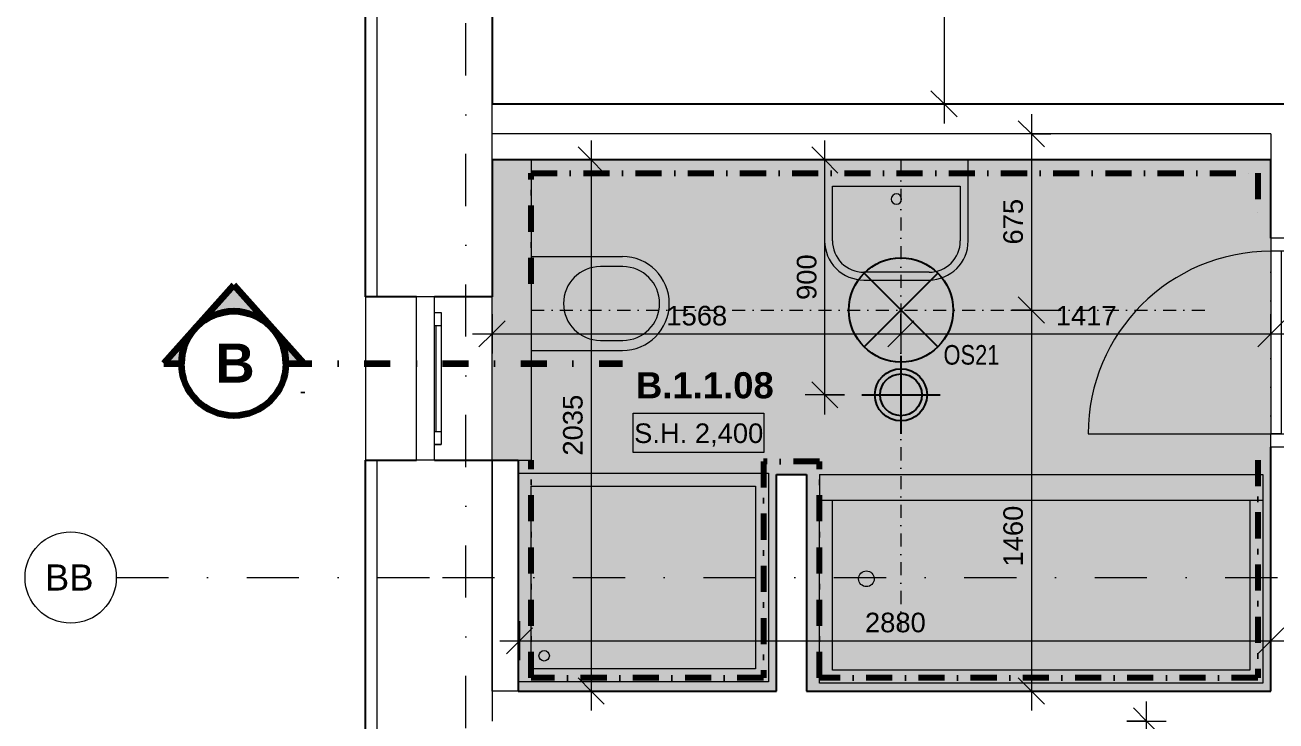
# Model space of a CAD drawing. Header units: millimetres. Extents: x -8169 to 42079, y -1655 to 57622.
# Drawn here: x -8169 to -3374, y 50253 to 52920 of the extents above; entities that cross this region are included whole.
import ezdxf

# ---------------------------------------------------------------- set-up
doc = ezdxf.new("R2010")
doc.units = ezdxf.units.MM
for name, pattern in [('ABMV_DashDot_2_2mm-S0_6mm', [110, 50, -30, 0, -30]), ('HA_DashDot_10mm-S3mm', [500, 200, -150, 0, -150]), ('HA_DashDot_2_2mm-S0_6mm', [110, 50, -30, 0, -30]), ('HA_DashDot_4mm-S1mm', [200, 100, -50, 0, -50]), ('HA_DashDot_6mm-S2mm', [300, 100, -100, 0, -100])]:
    doc.linetypes.add(name, pattern=pattern)
for name, color, linetype, lineweight in [('-UNDERLAY_I-WALL-____-OTLN', 9, 'Continuous', 9), ('-UNDERLAY_P-SANR-FIXT-OTLN', 9, 'Continuous', 9), ('A-____-____-DIMS', 9, 'Continuous', 5), ('A-____-____-DIMS-50', 9, 'Continuous', 5), ('A-AREA-____-IDEN', 9, 'Continuous', 9), ('A-CLNG-____-PATT', 9, 'Continuous', 9), ('A-DETL-____-OTLN', 9, 'Continuous', 25), ('A-DOOR-____-MCUT', 9, 'HA_DashDot_2_2mm-S0_6mm', 9), ('A-DOOR-____-OTLN', 9, 'Continuous', 9), ('A-DOOR-FRAM-OTLN', 9, 'Continuous', 9), ('A-GENM-____-OTLN', 9, 'Continuous', 9), ('A-GLAZ-____-MCUT', 9, 'Continuous', 5), ('A-GLAZ-____-OTLN', 9, 'Continuous', 5), ('A-WALL-____-MCUT', 9, 'Continuous', 25), ('A-WALL-____-OTLN', 9, 'Continuous', 9), ('E-LITE-EQPM-IDEN', 9, 'Continuous', 9), ('E-LITE-EQPM-OTLN', 9, 'Continuous', 9), ('G-____-____-DIMS', 9, 'Continuous', 5), ('G-____-____-SYMB', 9, 'Continuous', 5), ('I-WALL-____-MCUT', 9, 'Continuous', 25), ('M-HVAC-CDFF-OTLN', 9, 'Continuous', 9), ('S-GRID-____-IDEN', 9, 'Continuous', 9), ('S-GRID-____-OTLN', 9, 'Continuous', 5)]:
    doc.layers.add(name, color=color, linetype=linetype, lineweight=lineweight)
doc.styles.add('Arial', font='arial.ttf', dxfattribs={"height": 100})
doc.styles.add('Arial_1', font='arial.ttf', dxfattribs={"height": 75})
doc.styles.add('Arial_2', font='arial.ttf', dxfattribs={"width": 0.8, "height": 75})
doc.styles.add('Arial_3', font='arial.ttf', dxfattribs={"height": 50})
doc.styles.add('Arial_B', font='arialbd.ttf', dxfattribs={"height": 100})
doc.styles.add('Arial_B_1', font='arialbd.ttf', dxfattribs={"height": 150})
doc.dimstyles.new('Inner_Dimensions', dxfattribs={"dimscale": 304.8, "dimtxt": 76.519455, "dimasz": 0.328084, "dimexe": 0.246063, "dimexo": 0.0625, "dimgap": 0.032808, "dimtad": 1, "dimdec": 0, "dimzin": 0, "dimdsep": 46, "dimtxsty": 'Arial_1', "dimblk1": 'OBLIQUE', "dimblk2": 'OBLIQUE', "dimsah": 1, "dimcen": 0.09, "dimdle": 0.246063, "dimazin": 0, "dimtfac": 1, "dimtdec": 4, "dimtix": 1, "dimtmove": 0, "dimatfit": 3, "dimfxl": 0.246063, "dimfxlon": 1, "dimtvp": 1, "dimtolj": 1, "dimtzin": 0, "dimlwd": 9, "dimlwe": 9, "dimarcsym": 2})
doc.dimstyles.new('Inner_Dimensions_1', dxfattribs={"dimscale": 304.8, "dimtxt": 76.519455, "dimasz": 0.328084, "dimexe": 0.246063, "dimexo": 0.0625, "dimgap": 0.032808, "dimtad": 1, "dimdec": 0, "dimzin": 0, "dimdsep": 46, "dimtxsty": 'Arial_1', "dimblk1": 'OBLIQUE', "dimblk2": 'OBLIQUE', "dimsah": 1, "dimcen": 0.09, "dimdle": 0.246063, "dimazin": 0, "dimtfac": 1, "dimtdec": 4, "dimtix": 1, "dimtmove": 2, "dimatfit": 3, "dimfxl": 0.246063, "dimfxlon": 1, "dimtvp": 1, "dimtolj": 1, "dimtzin": 0, "dimlwd": 9, "dimlwe": 9, "dimarcsym": 2})

# ---------------------------------------------------------------- blocks, each defined once
blk = doc.blocks.new('ABMV_Toilet_WallHung - Default-1991236-DPS_B - 1NP')
at = {"layer": '-UNDERLAY_P-SANR-FIXT-OTLN', "color": 254}
for p, q in [((-55, 75), (-55, 424.6)), ((-16.3, 426.2), (-16.3, 340.3)), ((266.3, 340.3), (266.3, 426.2)), ((305, 75), (305, 424.6))]:
    blk.add_line(p, q, dxfattribs=at)
for centre, radius, start, end in [((125, 424.6), 180, 0, 180), ((125, 426.2), 141.3, 360, 180), ((125, 340.3), 141.3, 180, 360)]:
    blk.add_arc(centre, radius, start, end, dxfattribs=at)
blk = doc.blocks.new('ABMV_WashBasin_Generic - 550x460-1959867-DPS_B - 1NP')
at = {"layer": '-UNDERLAY_P-SANR-FIXT-OTLN', "color": 254}
for p, q in [((250, 510), (0, 510)), ((0, 480), (250, 480)), ((-150, 360), (-150, 50)), ((-120, 150), (-120, 360)), ((370, 360), (370, 150)), ((400, 50), (400, 360)), ((370, 150), (-120, 150)), ((-150, 50), (400, 50))]:
    blk.add_line(p, q, dxfattribs=at)
for centre, radius, start, end in [((0, 360), 150, 90, 180), ((0, 360), 120, 90, 180), ((250, 360), 150, 360, 90), ((250, 360), 120, 360, 90), ((125, 200), 20, 90, 270), ((125, 200), 20, 270, 90)]:
    blk.add_arc(centre, radius, start, end, dxfattribs=at)
blk = doc.blocks.new('ABMV_Bathtub_Generic - 800_1700-1419220-DPS_B - 1NP')
at = {"layer": '-UNDERLAY_P-SANR-FIXT-OTLN', "color": 254}
for p, q in [((100, 1700), (800, 1700)), ((100, 1700), (800, 1700)), ((800, 1700), (800, 0)), ((800, 1700), (800, 0)), ((100, 1650), (750, 1650)), ((100, 1650), (750, 1650)), ((750, 1650), (750, 50)), ((750, 1650), (750, 50)), ((750, 50), (100, 50)), ((750, 50), (100, 50)), ((800, 0), (100, 0)), ((800, 0), (100, 0))]:
    blk.add_line(p, q, dxfattribs=at)
blk.add_circle((400, 180), 30, dxfattribs=at)
blk = doc.blocks.new('ABMV_ShowerBasin_Generic - 800x960-1545186-DPS_B - 1NP')
at = {"layer": '-UNDERLAY_P-SANR-FIXT-OTLN', "color": 254}
for p, q in [((0, 800), (960, 800)), ((0, 800), (0, 0)), ((960, 800), (960, 0)), ((50, 750), (910, 750)), ((50, 50), (50, 750)), ((910, 750), (910, 50)), ((910, 50), (50, 50)), ((960, 0), (0, 0))]:
    blk.add_line(p, q, dxfattribs=at)
blk.add_circle((100, 100), 20, dxfattribs=at)
blk = doc.blocks.new('HA_DR_Single_Swing_Solid - In_BJ_700x2100-2124342-DPS_B - 1NP')
at = {"layer": 'A-DOOR-____-MCUT'}
for p, q in [((-350, 57.5), (350, 57.5)), ((-350, -57.5), (350, -57.5))]:
    blk.add_line(p, q, dxfattribs=at)
at = {"layer": 'A-DOOR-____-OTLN'}
for p, q in [((-350, -17.5), (-350, -57.5)), ((-350, -17.5), (350, -17.5)), ((350, -17.5), (350, -57.5)), ((-350, -57.5), (350, -57.5))]:
    blk.add_line(p, q, dxfattribs=at)
at = {"layer": 'A-DOOR-____-OTLN', "lineweight": 5}
blk.add_line((350, -757.5), (350, -57.5), dxfattribs=at)
blk.add_arc((350, -57.5), 700, 180, 270, dxfattribs=at)
at = {"layer": 'A-DOOR-FRAM-OTLN'}
for p, q in [((-350, 57.5), (-400, 57.5)), ((-400, 57.5), (-400, -57.5)), ((350, 57.5), (-350, 57.5)), ((-350, 57.5), (-350, -57.5)), ((350, -57.5), (350, 57.5)), ((350, 57.5), (400, 57.5)), ((400, 57.5), (400, -57.5)), ((-400, -57.5), (-350, -57.5)), ((400, -57.5), (350, -57.5))]:
    blk.add_line(p, q, dxfattribs=at)
blk = doc.blocks.new('HA_WD_SinglePanel - 625x1000-1670806-DPS_B - 1NP')
at = {"layer": 'A-GLAZ-____-MCUT'}
for p, q in [((-252.5, -25), (-252.5, 0)), ((-202.5, 0), (-202.5, -25)), ((202.5, -25), (202.5, 0)), ((252.5, 0), (252.5, -25)), ((-202.5, -25), (-252.5, -25)), ((202.5, -5), (-202.5, -5)), ((252.5, -25), (202.5, -25))]:
    blk.add_line(p, q, dxfattribs=at)
at = {"layer": 'A-GLAZ-____-OTLN'}
for p, q in [((-312.5, 0), (-312.5, 70)), ((-312.5, 70), (312.5, 70)), ((312.5, 0), (312.5, 70)), ((-312.5, 0), (312.5, 0)), ((-252.5, 0), (-252.5, -25)), ((252.5, 0), (252.5, -25)), ((252.5, -25), (-252.5, -25)), ((202.5, -25), (-202.5, -25))]:
    blk.add_line(p, q, dxfattribs=at)
blk = doc.blocks.new('HA_LF_GenericSymbol - OS21_koupelny-1994274-DPS_B - 1NP')
at = {"layer": 'E-LITE-EQPM-OTLN', "color": 11, "lineweight": 25}
for p, q in [((141.4, 141.4), (-141.4, -141.4)), ((-141.4, 141.4), (141.4, -141.4))]:
    blk.add_line(p, q, dxfattribs=at)
blk.add_circle((0, 0), 200, dxfattribs=at)
blk = doc.blocks.new('HA_GM_Tiling_LineBased - Generic Tiles-1696962-DPS_B - 1NP')
at = {"layer": 'A-GENM-____-OTLN', "linetype": 'HA_DashDot_4mm-S1mm', "lineweight": 80}
blk.add_line((50, -50), (885, -50), dxfattribs=at)
blk = doc.blocks.new('HA_GM_Tiling_LineBased - Generic Tiles-1696963-DPS_B - 1NP')
at = {"layer": 'A-GENM-____-OTLN', "linetype": 'HA_DashDot_4mm-S1mm', "lineweight": 80}
blk.add_line((50, -50), (1730, -50), dxfattribs=at)
blk = doc.blocks.new('HA_GM_Tiling_LineBased - Generic Tiles-1700841-DPS_B - 1NP')
at = {"layer": 'A-GENM-____-OTLN', "linetype": 'HA_DashDot_4mm-S1mm', "lineweight": 80}
blk.add_line((50, -50), (880, -50), dxfattribs=at)
blk = doc.blocks.new('HA_GM_Tiling_LineBased - Generic Tiles-1700876-DPS_B - 1NP')
at = {"layer": 'A-GENM-____-OTLN', "linetype": 'HA_DashDot_4mm-S1mm', "lineweight": 80}
blk.add_line((-50, -50), (165, -50), dxfattribs=at)
blk = doc.blocks.new('HA_GM_Tiling_LineBased - Generic Tiles-1700910-DPS_B - 1NP')
at = {"layer": 'A-GENM-____-OTLN', "linetype": 'HA_DashDot_4mm-S1mm', "lineweight": 80}
blk.add_line((-50, -50), (780, -50), dxfattribs=at)
blk = doc.blocks.new('HA_GM_Tiling_LineBased - Generic Tiles-2044022-DPS_B - 1NP')
at = {"layer": 'A-GENM-____-OTLN', "linetype": 'HA_DashDot_4mm-S1mm', "lineweight": 80}
blk.add_line((50, -50), (940, -50), dxfattribs=at)
blk = doc.blocks.new('HA_GM_Tiling_LineBased - Generic Tiles-2044036-DPS_B - 1NP')
at = {"layer": 'A-GENM-____-OTLN', "linetype": 'HA_DashDot_4mm-S1mm', "lineweight": 80}
blk.add_line((50, -50), (885, -50), dxfattribs=at)
blk = doc.blocks.new('HA_GM_Tiling_LineBased - Generic Tiles-2043970-DPS_B - 1NP')
at = {"layer": 'A-GENM-____-OTLN', "linetype": 'HA_DashDot_4mm-S1mm', "lineweight": 80}
blk.add_line((50, -50), (475, -50), dxfattribs=at)
blk = doc.blocks.new('HA_GM_Tiling_LineBased - Generic Tiles-2044023-DPS_B - 1NP')
at = {"layer": 'A-GENM-____-OTLN', "linetype": 'HA_DashDot_4mm-S1mm', "lineweight": 80}
blk.add_line((50, -50), (2835, -50), dxfattribs=at)
blk = doc.blocks.new('HA_GM_Tiling_LineBased - Generic Tiles-2043971-DPS_B - 1NP')
at = {"layer": 'A-GENM-____-OTLN', "linetype": 'HA_DashDot_4mm-S1mm', "lineweight": 80}
blk.add_line((50, -50), (250, -50), dxfattribs=at)
blk = doc.blocks.new('HA_VZT_GenericSymbol - Default-1980824-DPS_B - 1NP')
at = {"layer": 'M-HVAC-CDFF-OTLN', "color": 92, "lineweight": 25}
for p, q in [((0, 150), (0, -150)), ((-150, 0), (150, 0))]:
    blk.add_line(p, q, dxfattribs=at)
for radius in [100, 80]:
    blk.add_circle((0, 0), radius, dxfattribs=at)
blk = doc.blocks.new('Grid - Radius 3_5mm-353793-DPS_B - 1NP')
at = {"layer": 'S-GRID-____-IDEN'}
blk.add_circle((0, 0), 3.5, dxfattribs=at)
blk = doc.blocks.new('DIMBLOCK30-DPS_B - 1NP')
at = {"layer": 'A-____-____-DIMS-50', "lineweight": 9}
for p, q in [((-4312, 52577.7), (-4312, 51827.7)), ((-4312, 52502.7), (-4362, 52552.7)), ((-4237, 52502.7), (-4387, 52502.7)), ((-4312, 52502.7), (-4262, 52452.7)), ((-4312, 52502.7), (-4237, 52502.7)), ((-4312, 51827.7), (-4362, 51877.7)), ((-4387, 51827.7), (-4237, 51827.7)), ((-4312, 51827.7), (-4387, 51827.7)), ((-4312, 51827.7), (-4262, 51777.7))]:
    blk.add_line(p, q, dxfattribs=at)
at = {"layer": 'A-____-____-DIMS-50', "color": 0, "lineweight": 9, "insert": (-4419.4, 52078.7), "char_height": 75, "width": 207.662, "attachment_point": 1, "rotation": 90, "line_spacing_factor": 0.941778, "style": 'Arial_1'}
blk.add_mtext('675', dxfattribs=at)
blk = doc.blocks.new('_Oblique')
at = {"color": 0, "linetype": 'ByBlock', "lineweight": -2}
blk.add_line((-0.5, -0.5), (0.5, 0.5), dxfattribs=at)
blk = doc.blocks.new('DIMBLOCK31-DPS_B - 1NP')
at = {"layer": 'A-____-____-DIMS-50', "lineweight": 9}
for p, q in [((-4312, 51827.7), (-4362, 51877.7)), ((-4387, 51827.7), (-4237, 51827.7)), ((-4312, 51827.7), (-4387, 51827.7)), ((-4312, 51827.7), (-4312, 50292.7)), ((-4312, 51827.7), (-4262, 51777.7)), ((-4312, 50367.7), (-4362, 50417.7)), ((-4237, 50367.7), (-4387, 50367.7)), ((-4312, 50367.7), (-4262, 50317.7)), ((-4312, 50367.7), (-4237, 50367.7))]:
    blk.add_line(p, q, dxfattribs=at)
at = {"layer": 'A-____-____-DIMS-50', "color": 0, "lineweight": 9, "insert": (-4419.4, 50844.8), "char_height": 75, "width": 276.883, "attachment_point": 1, "rotation": 90, "line_spacing_factor": 0.941778, "style": 'Arial_1'}
blk.add_mtext('1460', dxfattribs=at)
blk = doc.blocks.new('DIMBLOCK32-DPS_B - 1NP')
at = {"layer": 'A-____-____-DIMS-50', "lineweight": 9}
for p, q in [((-6379.3, 51811.3), (-6379.3, 51661.3)), ((-6379.3, 51736.3), (-6379.3, 51811.3)), ((-6379.3, 51736.3), (-6329.3, 51786.3)), ((-4811.8, 51811.3), (-4811.8, 51661.3)), ((-4811.8, 51736.3), (-4811.8, 51811.3)), ((-4811.8, 51736.3), (-4761.8, 51786.3)), ((-6454.3, 51736.3), (-4811.8, 51736.3)), ((-6379.3, 51736.3), (-6429.3, 51686.3)), ((-4811.8, 51736.3), (-4861.8, 51686.3))]:
    blk.add_line(p, q, dxfattribs=at)
at = {"layer": 'A-____-____-DIMS-50', "color": 0, "lineweight": 9, "insert": (-5710.9, 51843.7), "char_height": 75, "width": 276.883, "attachment_point": 1, "line_spacing_factor": 0.941778, "style": 'Arial_1'}
blk.add_mtext('1568', dxfattribs=at)
blk = doc.blocks.new('DIMBLOCK33-DPS_B - 1NP')
at = {"layer": 'A-____-____-DIMS-50', "lineweight": 9}
for p, q in [((-4811.8, 51811.3), (-4811.8, 51661.3)), ((-4811.8, 51736.3), (-4811.8, 51811.3)), ((-4811.8, 51736.3), (-4761.8, 51786.3)), ((-3394.3, 51811.3), (-3394.3, 51661.3)), ((-3394.3, 51736.3), (-3394.3, 51811.3)), ((-3394.3, 51736.3), (-3344.3, 51786.3)), ((-4811.8, 51736.3), (-4861.8, 51686.3)), ((-4811.8, 51736.3), (-3319.3, 51736.3)), ((-3394.3, 51736.3), (-3444.3, 51686.3))]:
    blk.add_line(p, q, dxfattribs=at)
at = {"layer": 'A-____-____-DIMS-50', "color": 0, "lineweight": 9, "insert": (-4218.4, 51843.7), "char_height": 75, "width": 276.883, "attachment_point": 1, "line_spacing_factor": 0.941778, "style": 'Arial_1'}
blk.add_mtext('1417', dxfattribs=at)
blk = doc.blocks.new('DIMBLOCK35-DPS_B - 1NP')
at = {"layer": 'A-____-____-DIMS-50', "lineweight": 9}
for p, q in [((-4646.7, 54057.7), (-4696.7, 54107.7)), ((-4571.7, 54057.7), (-4721.7, 54057.7)), ((-4646.7, 54057.7), (-4646.7, 52542.7)), ((-4646.7, 54057.7), (-4596.7, 54007.7)), ((-4646.7, 54057.7), (-4571.7, 54057.7)), ((-4646.7, 52617.7), (-4696.7, 52667.7)), ((-4571.7, 52617.7), (-4721.7, 52617.7)), ((-4646.7, 52617.7), (-4596.7, 52567.7)), ((-4646.7, 52617.7), (-4571.7, 52617.7))]:
    blk.add_line(p, q, dxfattribs=at)
at = {"layer": 'A-____-____-DIMS-50', "color": 0, "lineweight": 9, "insert": (-4754, 53222.4), "char_height": 75, "width": 276.883, "attachment_point": 1, "rotation": 90, "line_spacing_factor": 0.941778, "style": 'Arial_1'}
blk.add_mtext('1440', dxfattribs=at)
blk = doc.blocks.new('Section - With Sheet Number-366786-DPS_B - 1NP')
at = {"layer": 'G-____-____-SYMB'}
h = blk.add_hatch(color=256, dxfattribs=at)
edge = h.paths.add_edge_path()
edge.add_line((1.367, 0), (0, 0))
edge.add_arc((-4, 0), 4, 0, 180)
edge.add_line((-8, 0), (-9.367, 0))
edge.add_line((-9.367, 0), (-4, 6))
edge.add_line((-4, 6), (1.367, 0))
at = {"layer": 'G-____-____-SYMB', "lineweight": 100}
for p, q in [((-4, 6), (-9.367, 0)), ((1.367, 0), (-4, 6)), ((-9.367, 0), (-8, 0)), ((0, 0), (1.367, 0))]:
    blk.add_line(p, q, dxfattribs=at)
blk.add_circle((-4, 0), 4, dxfattribs=at)
blk.add_arc((-4, 0), 4, 0, 180, dxfattribs=at)
blk = doc.blocks.new('Spot Elevations - Generic-448778-DPS_B - 1NP')
at = {"layer": 'G-____-____-DIMS', "lineweight": 9}
for p, q in [((-5, 0), (-5, 3)), ((-5, 3), (5, 3)), ((5, 3), (5, 0)), ((5, 0), (-5, 0))]:
    blk.add_line(p, q, dxfattribs=at)
blk = doc.blocks.new('DIMBLOCK158-DPS_B - 1NP')
at = {"layer": 'A-____-____-DIMS-50', "lineweight": 9}
for p, q in [((-3870.7, 50252.7), (-3920.7, 50302.7)), ((-3870.7, 48297.7), (-3870.7, 50327.7)), ((-3945.7, 50252.7), (-3795.7, 50252.7)), ((-3870.7, 50252.7), (-3945.7, 50252.7)), ((-3870.7, 50252.7), (-3820.7, 50202.7)), ((-3870.7, 48372.7), (-3920.7, 48422.7)), ((-3945.7, 48372.7), (-3795.7, 48372.7)), ((-3870.7, 48372.7), (-3945.7, 48372.7)), ((-3870.7, 48372.7), (-3820.7, 48322.7))]:
    blk.add_line(p, q, dxfattribs=at)
at = {"layer": 'A-____-____-DIMS-50', "color": 0, "lineweight": 9, "insert": (-3978.1, 49197.4), "char_height": 75, "width": 276.883, "attachment_point": 1, "rotation": 90, "line_spacing_factor": 0.941778, "style": 'Arial_1'}
blk.add_mtext('1880', dxfattribs=at)
blk = doc.blocks.new('DIMBLOCK159-DPS_B - 1NP')
at = {"layer": 'A-____-____-DIMS-50', "lineweight": 9}
for p, q in [((-5103.5, 51427.7), (-5103.5, 52477.7)), ((-5103.5, 52402.7), (-5153.5, 52452.7)), ((-5178.5, 52402.7), (-5028.5, 52402.7)), ((-5103.5, 52402.7), (-5178.5, 52402.7)), ((-5103.5, 52402.7), (-5053.5, 52352.7)), ((-5103.5, 51502.7), (-5153.5, 51552.7)), ((-5028.5, 51502.7), (-5178.5, 51502.7)), ((-5103.5, 51502.7), (-5053.5, 51452.7)), ((-5103.5, 51502.7), (-5028.5, 51502.7))]:
    blk.add_line(p, q, dxfattribs=at)
at = {"layer": 'A-____-____-DIMS-50', "color": 0, "lineweight": 9, "insert": (-5210.9, 51866.2), "char_height": 75, "width": 207.662, "attachment_point": 1, "rotation": 90, "line_spacing_factor": 0.941778, "style": 'Arial_1'}
blk.add_mtext('900', dxfattribs=at)
blk = doc.blocks.new('DIMBLOCK181-DPS_B - 1NP')
at = {"layer": 'A-____-____-DIMS-50', "lineweight": 9}
for p, q in [((-6274.3, 50635.4), (-6274.3, 50485.4)), ((-6274.3, 50560.4), (-6274.3, 50635.4)), ((-3394.3, 50635.4), (-3394.3, 50485.4)), ((-3394.3, 50560.4), (-3394.3, 50635.4)), ((-6274.3, 50560.4), (-6224.3, 50610.4)), ((-3394.3, 50560.4), (-3344.3, 50610.4)), ((-6349.3, 50560.4), (-3319.3, 50560.4)), ((-6274.3, 50560.4), (-6324.3, 50510.4)), ((-3394.3, 50560.4), (-3444.3, 50510.4))]:
    blk.add_line(p, q, dxfattribs=at)
at = {"layer": 'A-____-____-DIMS-50', "color": 0, "lineweight": 9, "insert": (-4949.7, 50667.8), "char_height": 75, "width": 276.883, "attachment_point": 1, "line_spacing_factor": 0.941778, "style": 'Arial_1'}
blk.add_mtext('2880', dxfattribs=at)
blk = doc.blocks.new('DIMBLOCK182-DPS_B - 1NP')
at = {"layer": 'A-____-____-DIMS-50', "lineweight": 9}
for p, q in [((-5999.7, 52477.7), (-5999.7, 50292.7)), ((-5999.7, 52402.7), (-6049.7, 52452.7)), ((-5924.7, 52402.7), (-6074.7, 52402.7)), ((-5999.7, 52402.7), (-5949.7, 52352.7)), ((-5999.7, 52402.7), (-5924.7, 52402.7)), ((-5999.7, 50367.7), (-6049.7, 50417.7)), ((-5924.7, 50367.7), (-6074.7, 50367.7)), ((-5999.7, 50367.7), (-5949.7, 50317.7)), ((-5999.7, 50367.7), (-5924.7, 50367.7))]:
    blk.add_line(p, q, dxfattribs=at)
at = {"layer": 'A-____-____-DIMS-50', "color": 0, "lineweight": 9, "insert": (-6107.1, 51269.9), "char_height": 75, "width": 276.883, "attachment_point": 1, "rotation": 90, "line_spacing_factor": 0.941778, "style": 'Arial_1'}
blk.add_mtext('2035', dxfattribs=at)

msp = doc.modelspace()

# ---------------------------------------------------------------- hatches: boundary and pattern name
at = {"layer": 'A-CLNG-____-PATT'}
msp.add_hatch(color=256, dxfattribs=at).paths.add_polyline_path([(-3394.3, 50367.7), (-3394.3, 52402.7), (-6379.3, 52402.7), (-6379.3, 51252.7), (-6279.3, 51252.7), (-6279.3, 50367.7), (-5289.3, 50367.7), (-5289.3, 51197.7), (-5174.3, 51197.7), (-5174.3, 50367.7), (-3404.4, 50367.7)])

# ---------------------------------------------------------------- linework, layer by layer
at = {"layer": '-UNDERLAY_I-WALL-____-OTLN'}
for p, q in [((-6379.3, 51252.7), (-6379.3, 52402.7)), ((-6229.3, 52402.7), (-6229.3, 51252.7)), ((-6279.3, 51252.7), (-6229.3, 51252.7)), ((-5124.3, 51197.7), (-3424.3, 51197.7)), ((-5124.3, 51197.7), (-5124.3, 51097.7)), ((-3424.3, 51197.7), (-3424.3, 51097.7)), ((-3424.3, 51097.7), (-5124.3, 51097.7))]:
    msp.add_line(p, q, dxfattribs=at)
at = {"layer": 'A-DETL-____-OTLN', "linetype": 'ABMV_DashDot_2_2mm-S0_6mm', "lineweight": 5}
for p, q in [((-4811.8, 52402.7), (-4811.8, 50602.7)), ((-6229.3, 51827.7), (-3629.3, 51827.7))]:
    msp.add_line(p, q, dxfattribs=at)
at = {"layer": 'A-WALL-____-MCUT'}
for p, q in [((-6864.3, 51877.7), (-6864.3, 53377.7)), ((-6379.3, 53377.7), (-6379.3, 52617.7)), ((-6379.3, 52402.7), (-6379.3, 51877.7)), ((-6669.3, 51877.7), (-6864.3, 51877.7)), ((-6379.3, 51877.7), (-6599.3, 51877.7)), ((-6864.3, 51252.7), (-6669.3, 51252.7)), ((-6864.3, 49427.7), (-6864.3, 51252.7)), ((-6599.3, 51252.7), (-6379.3, 51252.7))]:
    msp.add_line(p, q, dxfattribs=at)
at = {"layer": 'A-WALL-____-MCUT', "lineweight": 9}
for p, q in [((-6819.3, 51877.7), (-6819.3, 53377.7)), ((-6379.3, 52402.7), (-6379.3, 52617.7)), ((-3394.3, 52502.7), (-6379.3, 52502.7)), ((-3394.3, 52502.7), (-3394.3, 52402.7)), ((-6819.3, 49427.7), (-6819.3, 51252.7)), ((-6379.3, 51252.7), (-6379.3, 50252.7)), ((-6379.3, 50367.7), (-6379.3, 51252.7)), ((-6279.3, 50367.7), (-6379.3, 50367.7))]:
    msp.add_line(p, q, dxfattribs=at)
at = {"layer": 'A-WALL-____-OTLN'}
for p, q in [((-6864.3, 51877.7), (-6864.3, 51252.7)), ((-6379.3, 51252.7), (-6379.3, 51877.7))]:
    msp.add_line(p, q, dxfattribs=at)
at = {"layer": 'G-____-____-SYMB', "linetype": 'HA_DashDot_6mm-S2mm', "lineweight": 100}
msp.add_line((-7169.4, 51622.7), (-5878.7, 51622.7), dxfattribs=at)
at = {"layer": 'I-WALL-____-MCUT'}
for p, q in [((-6379.3, 52617.7), (-3279.3, 52617.7)), ((-3394.3, 52402.7), (-6379.3, 52402.7)), ((-3394.3, 52102.7), (-3394.3, 52402.7)), ((-3394.3, 50367.7), (-3394.3, 51302.7)), ((-6379.3, 51252.7), (-6279.3, 51252.7)), ((-6279.3, 51252.7), (-6279.3, 50367.7)), ((-5289.3, 50367.7), (-5289.3, 51197.7)), ((-5289.3, 51197.7), (-5174.3, 51197.7)), ((-5174.3, 51197.7), (-5174.3, 50367.7)), ((-6279.3, 50367.7), (-5289.3, 50367.7)), ((-5174.3, 50367.7), (-3394.3, 50367.7))]:
    msp.add_line(p, q, dxfattribs=at)
at = {"layer": 'S-GRID-____-OTLN', "linetype": 'HA_DashDot_10mm-S3mm', "lineweight": 9}
for p, q in [((-6479.3, 38723.5), (-6479.3, 56022.4)), ((-7819.3, 50802.7), (-6569.3, 50802.7)), ((-6569.3, 50802.7), (21423.9, 50802.7))]:
    msp.add_line(p, q, dxfattribs=at)

# ---------------------------------------------------------------- block references
at = {"layer": '-UNDERLAY_P-SANR-FIXT-OTLN', "color": 254}
for name, p, rotation in [('ABMV_WashBasin_Generic - 550x460-1959867-DPS_B - 1NP', (-4704.3, 52452.7), 180), ('ABMV_Toilet_WallHung - Default-1991236-DPS_B - 1NP', (-6304.3, 51977.7), 269.9999999999998), ('ABMV_Bathtub_Generic - 800_1700-1419220-DPS_B - 1NP', (-5124.3, 51197.7), 269.9999999999999)]:
    msp.add_blockref(name, p, dxfattribs=dict(at, rotation=rotation))
msp.add_blockref('ABMV_ShowerBasin_Generic - 800x960-1545186-DPS_B - 1NP', (-6279.3, 50402.7), dxfattribs=at)
at = {"layer": 'A-DOOR-____-OTLN', "rotation": 269.9999999999998}
msp.add_blockref('HA_DR_Single_Swing_Solid - In_BJ_700x2100-2124342-DPS_B - 1NP', (-3336.8, 51702.7), dxfattribs=at)
at = {"layer": 'A-GENM-____-OTLN', "linetype": 'HA_DashDot_4mm-S1mm', "lineweight": 80}
for name, p, rotation in [('HA_GM_Tiling_LineBased - Generic Tiles-2043970-DPS_B - 1NP', (-6279.3, 51877.7), 89.9999999999999), ('HA_GM_Tiling_LineBased - Generic Tiles-2043971-DPS_B - 1NP', (-3394.3, 52402.7), 269.9999999999999), ('HA_GM_Tiling_LineBased - Generic Tiles-2044036-DPS_B - 1NP', (-6279.3, 50367.7), 89.99999999999993), ('HA_GM_Tiling_LineBased - Generic Tiles-1700876-DPS_B - 1NP', (-5174.3, 51197.7), 180), ('HA_GM_Tiling_LineBased - Generic Tiles-1700910-DPS_B - 1NP', (-5289.3, 51197.7), 269.9999999999999), ('HA_GM_Tiling_LineBased - Generic Tiles-1700841-DPS_B - 1NP', (-5174.3, 50367.7), 89.99999999999993), ('HA_GM_Tiling_LineBased - Generic Tiles-1696962-DPS_B - 1NP', (-3394.3, 51302.7), 269.9999999999999), ('HA_GM_Tiling_LineBased - Generic Tiles-2044022-DPS_B - 1NP', (-5289.3, 50367.7), 180), ('HA_GM_Tiling_LineBased - Generic Tiles-1696963-DPS_B - 1NP', (-3394.3, 50367.7), 180)]:
    msp.add_blockref(name, p, dxfattribs=dict(at, rotation=rotation))
msp.add_blockref('HA_GM_Tiling_LineBased - Generic Tiles-2044023-DPS_B - 1NP', (-6279.3, 52402.7), dxfattribs=at)
at = {"layer": 'A-GLAZ-____-OTLN', "rotation": 89.9999999999998}
msp.add_blockref('HA_WD_SinglePanel - 625x1000-1670806-DPS_B - 1NP', (-6599.3, 51565.2), dxfattribs=at)
at = {"layer": 'E-LITE-EQPM-OTLN', "color": 11, "lineweight": 25}
msp.add_blockref('HA_LF_GenericSymbol - OS21_koupelny-1994274-DPS_B - 1NP', (-4811.8, 51827.7), dxfattribs=at)
at = {"layer": 'G-____-____-DIMS', "lineweight": 9, "xscale": 49.99999999999998, "yscale": 49.99999999999998, "zscale": 49.99999999999998}
msp.add_blockref('Spot Elevations - Generic-448778-DPS_B - 1NP', (-5587.8, 51282.2), dxfattribs=at)
at = {"layer": 'G-____-____-SYMB', "lineweight": 100, "xscale": 49.99999999999998, "yscale": 49.99999999999998, "zscale": 49.99999999999998}
msp.add_blockref('Section - With Sheet Number-366786-DPS_B - 1NP', (-7169.4, 51622.7), dxfattribs=at)
at = {"layer": 'M-HVAC-CDFF-OTLN', "color": 92, "lineweight": 25}
msp.add_blockref('HA_VZT_GenericSymbol - Default-1980824-DPS_B - 1NP', (-4811.8, 51502.7), dxfattribs=at)
at = {"layer": 'S-GRID-____-IDEN', "xscale": 49.99999999999998, "yscale": 49.99999999999998, "zscale": 49.99999999999998, "rotation": 269.9999999999996}
msp.add_blockref('Grid - Radius 3_5mm-353793-DPS_B - 1NP', (-7994.3, 50802.7), dxfattribs=at)

# ---------------------------------------------------------------- texts
at = {"layer": 'A-AREA-____-IDEN', "lineweight": 5, "insert": (-5827.5, 51589.4), "char_height": 100, "width": 653.375, "attachment_point": 1, "style": 'Arial_B'}
msp.add_mtext('B.1.1.08', dxfattribs=at)
at = {"layer": 'E-LITE-EQPM-IDEN', "lineweight": 5, "insert": (-4648.7, 51693.4), "char_height": 75, "width": 262.953, "attachment_point": 1, "style": 'Arial_2'}
msp.add_mtext('OS21', dxfattribs=at)
at = {"layer": 'G-____-____-DIMS', "lineweight": 9, "insert": (-5834.6, 51393.1), "char_height": 75, "width": 592.246, "attachment_point": 1, "line_spacing_factor": 0.941778, "style": 'Arial_1'}
msp.add_mtext('S.H. 2,400', dxfattribs=at)
at = {"layer": 'G-____-____-SYMB', "attachment_point": 1}
for s, insert, char_height, width, style in [('\\fArial|b1|i0|c0|p34|;B', (-7440.1, 51699.4), 150, 184.388, 'Arial_B_1'), ('-', (-7116, 51542.4), 50, 28.059, 'Arial_3')]:
    msp.add_mtext(s, dxfattribs=dict(at, insert=insert, char_height=char_height, width=width, style=style))
at = {"layer": 'S-GRID-____-IDEN', "lineweight": 5, "insert": (-8093.1, 50852.8), "char_height": 100, "width": 232.489, "attachment_point": 1, "style": 'Arial'}
msp.add_mtext('BB', dxfattribs=at)

# ---------------------------------------------------------------- dimensions: what is measured, and where the dimension line sits
at = {"layer": 'A-____-____-DIMS', "lineweight": 9}
for base, p1, p2, override, picture, middle in [((-4646.7, 52617.7), (-4571.7, 54057.7), (-4571.7, 52617.7), {"dimpost": '<>', "dimfxl": 1440}, 'DIMBLOCK35-DPS_B - 1NP', (-4695, 53337.7)), ((-4312, 51827.7), (-4237, 52502.7), (-4387, 51827.7), {"dimpost": '<>', "dimfxl": 691.465834}, 'DIMBLOCK30-DPS_B - 1NP', (-4360.3, 52165.2)), ((-5999.7, 50367.7), (-5924.7, 52402.7), (-5924.7, 50367.7), {"dimpost": '<>', "dimfxl": 2035}, 'DIMBLOCK182-DPS_B - 1NP', (-6048, 51385.2)), ((-5103.5, 52402.7), (-5028.5, 51502.7), (-5178.5, 52402.7), {"dimpost": '<>', "dimfxl": 912.41438}, 'DIMBLOCK159-DPS_B - 1NP', (-5151.8, 51952.7)), ((-3870.7, 50252.7), (-3945.7, 48372.7), (-3945.7, 50252.7), {"dimpost": '<>', "dimfxl": 1880}, 'DIMBLOCK158-DPS_B - 1NP', (-3919, 49312.7))]:
    dim = msp.add_linear_dim(base=base, p1=p1, p2=p2, angle=90, dimstyle='Inner_Dimensions', override=override, dxfattribs=at)
    dim.commit()
    dim.dimension.update_dxf_attribs({"geometry": picture, "text_midpoint": middle})
for base, p1, p2, override, picture, middle in [((-4811.8100879, 51736.3111924), (-6379.310088, 51811.3111924), (-4811.8100879, 51811.3111924), {"dimpost": '<>', "dimfxl": 1567.5}, 'DIMBLOCK32-DPS_B - 1NP', (-5595.5600879, 51784.6041667)), ((-3394.310088, 51736.3111924), (-4811.8100879, 51811.3111924), (-3394.310088, 51811.3111924), {"dimpost": '<>', "dimfxl": 1417.5}, 'DIMBLOCK33-DPS_B - 1NP', (-4103.0600879, 51783.9646715)), ((-3394.3, 50560.4), (-6274.3, 50635.4), (-3394.3, 50635.4), {"dimpost": '<>', "dimfxl": 2880}, 'DIMBLOCK181-DPS_B - 1NP', (-4834.3, 50608.7))]:
    dim = msp.add_linear_dim(base=base, p1=p1, p2=p2, dimstyle='Inner_Dimensions', override=override, dxfattribs=at)
    dim.commit()
    dim.dimension.update_dxf_attribs({"geometry": picture, "text_midpoint": middle})
dim = msp.add_linear_dim(base=(-4312, 50367.7), p1=(-4387, 51827.7), p2=(-4237, 50367.7), angle=90, dimstyle='Inner_Dimensions_1', override={"dimpost": '<>', "dimfxl": 1467.685252}, dxfattribs=at)
dim.commit()
dim.dimension.update_dxf_attribs({"geometry": 'DIMBLOCK31-DPS_B - 1NP', "text_midpoint": (-4369.4, 50983.2), "dimtype": 160, "text_rotation": 90})

doc.saveas('drawing.dxf')
